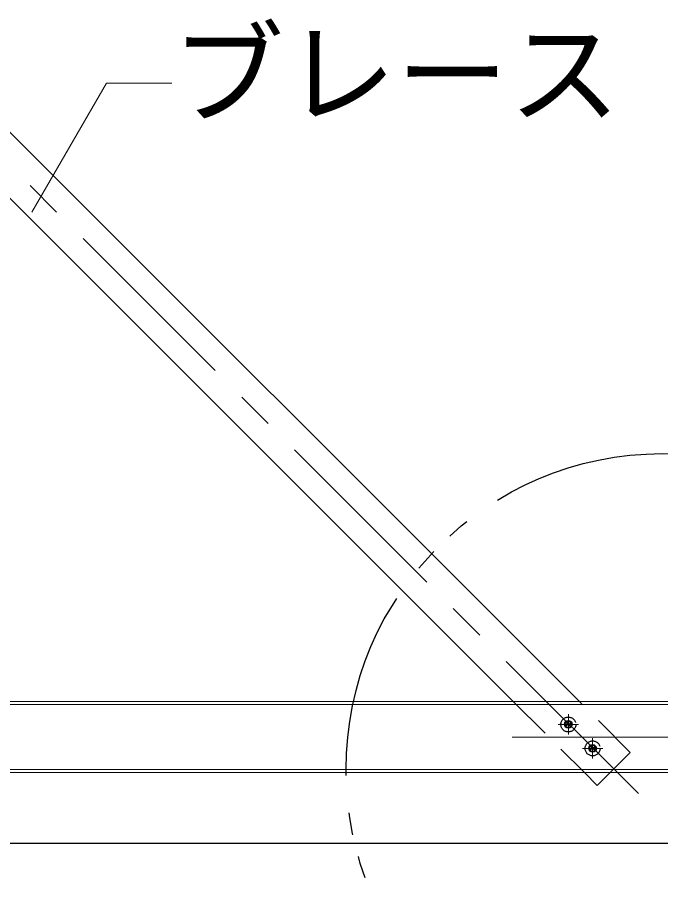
# Model space of a CAD drawing. Units: millimetres on the paper, with parts at other scales. Extents: x -195 to 195, y -135 to 133.
# Drawn here: x -111.08 to -93.88, y 37.23 to 60.38 of the extents above; entities that cross this region are included whole.
import ezdxf
from ezdxf.enums import TextEntityAlignment as Align

# ---------------------------------------------------------------- set-up
doc = ezdxf.new("R2010")
doc.units = ezdxf.units.MM
for name, pattern in [('CHAIN1', [8, 5, -1, 1, -1]), ('DASHED1', [1.8, 1.2, -0.6]), ('DOUBLE_CHAIN1', [8.8, 5, -1, 0.6, -0.6, 0.6, -1])]:
    doc.linetypes.add(name, pattern=pattern)
for name, color, linetype, lineweight in [('5-0_中心線', 4, 'CHAIN1', 9), ('5-3_野縁', 2, 'Continuous', 25), ('5-4_ブレース・補強材', 4, 'Continuous', 9), ('5-6_文字', 7, 'Continuous', 18), ('5-C_ビス・アンカーボルト', 2, 'DASHED1', 25)]:
    doc.layers.add(name, color=color, linetype=linetype, lineweight=lineweight)
doc.styles.add('ＭＳ ゴシック', font='')
doc.styles.get('ＭＳ ゴシック').set_extended_font_data('MS Gothic')

msp = doc.modelspace()

# ---------------------------------------------------------------- linework, layer by layer
at = {"layer": '5-0_中心線'}
for p, q in [((-94.474, 39.613), (-127.642, 72.78)), ((-96.348, 41.734), (-96.348, 41.19)), ((-96.62, 41.462), (-96.076, 41.462)), ((-97.854, 41.125), (-90.137, 41.125)), ((-95.699, 41.094), (-95.699, 40.55)), ((-95.971, 40.822), (-95.427, 40.822))]:
    msp.add_line(p, q, dxfattribs=at)
at = {"layer": '5-3_野縁'}
msp.add_line((-70.688, 38.275), (-114.746, 38.275), dxfattribs=at)
at = {"layer": '5-4_ブレース・補強材'}
for p, q in [((-96.942, 42.964), (-116.154, 62.177)), ((-97.82, 42.075), (-116.154, 60.409)), ((-96.052, 42.075), (-96.942, 42.964)), ((-125.256, 42.075), (-60.256, 42.075)), ((-125.256, 41.995), (-60.256, 41.995)), ((-125.256, 40.255), (-60.256, 40.255)), ((-125.256, 40.175), (-60.256, 40.175)), ((-95.577, 39.832), (-95.92, 40.175)), ((-95.577, 39.832), (-95.234, 40.175))]:
    msp.add_line(p, q, dxfattribs=at)
at = {"layer": '5-4_ブレース・補強材', "linetype": 'DASHED1'}
for p, q in [((-97.82, 42.075), (-95.92, 40.175)), ((-94.693, 40.716), (-96.052, 42.075)), ((-95.234, 40.175), (-94.693, 40.716))]:
    msp.add_line(p, q, dxfattribs=at)
at = {"layer": '5-6_文字'}
for p in [(-110.691, 55.166), (-106.948, 58.618)]:
    msp.add_line(p, (-108.698, 58.618), dxfattribs=at)
at = {"layer": '5-C_ビス・アンカーボルト', "linetype": 'DOUBLE_CHAIN1'}
msp.add_circle((-93.836, 40.254), 8.454, dxfattribs=at)
at = {"layer": '5-C_ビス・アンカーボルト'}
for centre in [(-96.348, 41.462), (-95.699, 40.822)]:
    msp.add_circle(centre, 0.2, dxfattribs=at)
at = {"layer": '5-C_ビス・アンカーボルト', "linetype": 'Continuous'}
for centre, radius in [((-96.348, 41.462), 0.102), ((-96.348, 41.462), 0.085), ((-95.699, 40.822), 0.102), ((-95.699, 40.822), 0.085)]:
    msp.add_circle(centre, radius, dxfattribs=at)
for centre, radius, start, end in [((-96.441, 41.602), 0.168, 274.2468, 303.6215), ((-96.453, 41.374), 0.137, 39.9399, 76.1287), ((-96.255, 41.323), 0.168, 94.2467, 123.6215), ((-96.243, 41.55), 0.137, 219.9398, 256.1286), ((-95.792, 40.962), 0.168, 274.2468, 303.6215), ((-95.804, 40.734), 0.137, 39.9399, 76.1287), ((-95.606, 40.683), 0.168, 94.2467, 123.6215), ((-95.594, 40.91), 0.137, 219.9398, 256.1286)]:
    msp.add_arc(centre, radius, start, end, dxfattribs=at)

# ---------------------------------------------------------------- texts
at = {"layer": '5-6_文字', "style": 'ＭＳ ゴシック'}
msp.add_text('ブレース', height=2.199, dxfattribs=at).set_placement((-106.948, 57.118), align=Align.BOTTOM_LEFT)

doc.saveas('drawing.dxf')
